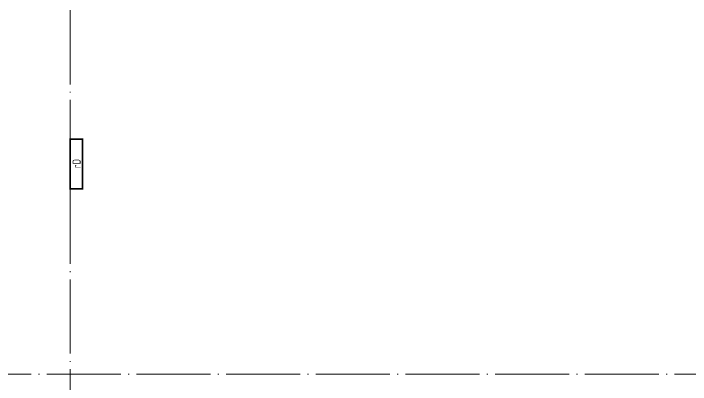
# Model space of a CAD drawing. Extents: x -518115 to 389031, y -231062 to 1628073.
# Drawn here: x 53558 to 59038, y 519957 to 522957 of the extents above; entities that cross this region are included whole.
import ezdxf

# ---------------------------------------------------------------- set-up
doc = ezdxf.new("R2010")
doc.units = 0
doc.header["$LTSCALE"] = 1000
doc.header["$MEASUREMENT"] = 0
doc.linetypes.add('DOTE', pattern=[2.42, 2, -0.2, 0.02, -0.2])
for name, color, linetype, lineweight in [('DOTE', 19, 'DOTE', 9), ('EQUIP-消防', 3, 'Continuous', 20), ('平面-空调预留孔', 173, 'Continuous', 15)]:
    doc.layers.add(name, color=color, linetype=linetype, lineweight=lineweight)
doc.layers.add('PUB_TEXT', color=4, linetype='Continuous')
doc.styles.add('房间名称', font='TSSDENG', dxfattribs={"width": 0.8, "bigfont": 'HZTXT'})

# ---------------------------------------------------------------- blocks, each defined once
blk = doc.blocks.new('GDGDGDSDA')
at = {"layer": 'DOTE', "linetype": 'DOTE', "ltscale": 0.3}
for p, q in [((460034.6, 370658.3), (460034.8, 359558.3)), ((471334.8, 363358.3), (417334.8, 363358.3))]:
    blk.add_line(p, q, dxfattribs=at)
blk = doc.blocks.new('dasdasf1sa2f31as32f')
for p, q in [((-116, 585.6), (43.3, 640.5)), ((82.7, 476.6), (43.3, 640.5)), ((-22.8, 585.5), (-116, 585.6)), ((-22.8, 585.5), (-73.4, 493.2)), ((32.4, 555.1), (-18.1, 462.9)), ((82.7, 476.6), (32.4, 555.1)), ((-473.5, 259.7), (-339.5, 504)), ((-269.8, 524.3), (-427.7, 236.5)), ((134.6, 245.5), (-338.8, 505.1)), ((-269.8, 524.3), (113.7, 314)), ((-31.3, 504.4), (-73.4, 493.2)), ((-18.1, 462.9), (-31.3, 504.4)), ((114.7, 208.4), (-359.1, 468.2)), ((72.3, 131.9), (-401.1, 391.6)), ((92.6, 168.8), (-380.9, 428.5)), ((113.7, 314), (-44.2, 26.2)), ((0, 0), (-473.5, 259.7)), ((134, 244.4), (0, 0))]:
    blk.add_line(p, q)
for centre, start, end in [((-294.5, 479.4), 61.2593, 151.2593), ((89, 269), 331.2593, 61.2593)]:
    blk.add_arc(centre, 51.3, start, end)
blk = doc.blocks.new('GDGDRGDGDRGDR')
at = {"layer": '平面-空调预留孔', "xscale": -1, "rotation": 15.00000000331026}
blk.add_blockref('dasdasf1sa2f31as32f', (466626.3, 442932.1), dxfattribs=at)
blk = doc.blocks.new('FSFSFSFSEG')
at = {"layer": 'EQUIP-消防', "const_width": 12.8}
blk.add_lwpolyline([(136866.6, 335152.5), (136466.6, 335152.5), (136466.6, 335052.5), (136866.6, 335052.5)], close=True, dxfattribs=at)
at = {"layer": 'PUB_TEXT', "color": 7, "true_color": 0xffffff, "style": '房间名称', "width": 0.8}
blk.add_text('rD', height=64.8, dxfattribs=at).set_placement((136633.7, 335069))
blk = doc.blocks.new('GHFHFHTFHCSDCS')
at = {"rotation": 89.99999999297357}
blk.add_blockref('FSFSFSFSEG', (796469.1, 230657.2), dxfattribs=at)

msp = doc.modelspace()

# ---------------------------------------------------------------- block references
for name, p in [('GDGDGDSDA', (-406018.2, 156682.1)), ('GHFHFHTFHCSDCS', (-407300, 154416.7))]:
    msp.add_blockref(name, p)

# ---------------------------------------------------------------- next in the draw order: block references
msp.add_blockref('GDGDRGDGDRGDR', (-407300, 77208.4))

doc.saveas('drawing.dxf')
